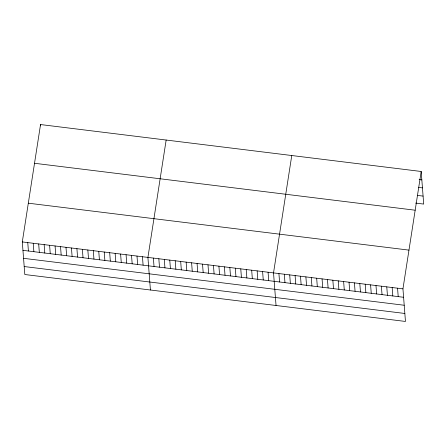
<?xml version="1.0" encoding="UTF-8"?>
<svg xmlns="http://www.w3.org/2000/svg" width="446" height="446" viewBox="0 0 446 446"><rect width="100%" height="100%" fill="white"/><g stroke="black" fill="none" stroke-linecap="round" stroke-linejoin="round"><path stroke-width="0.67" d="M421.191 171.481L402.95 288.857L405.459 321.449L24.809 274.519L22.3 241.922L40.541 124.551L421.191 171.481L423.7 204.078L415.611 203.081M166.157 140.038L147.916 257.409L150.425 290.006M291.768 155.526L273.532 272.896L276.041 305.493M419.145 179.576L421.838 179.905M418.409 187.381L422.451 187.883M417.696 195.437L423.087 196.101M34.52 163.281L415.17 210.217M28.321 203.192L408.971 250.122M22.3 241.922L402.95 288.857M22.947 250.345L403.602 297.281M23.56 258.323L404.215 305.254M24.195 266.541L404.845 313.471M397.559 288.188L398.206 296.612M392.168 287.525L392.815 295.949M386.777 286.862L387.423 295.285M381.38 286.198L382.032 294.622M375.989 285.529L376.636 293.953M370.598 284.866L371.245 293.29M365.202 284.202L365.854 292.626M359.81 283.533L360.457 291.957M354.419 282.87L355.066 291.294M349.028 282.207L349.675 290.63M343.632 281.543L344.284 289.967M338.241 280.874L338.888 289.298M332.85 280.211L333.497 288.634M327.459 279.547L328.105 287.971M322.062 278.884L322.714 287.308M316.671 278.215L317.318 286.639M311.28 277.551L311.927 285.975M305.884 276.888L306.536 285.312M300.493 276.225L301.139 284.648M295.101 275.556L295.748 283.979M289.71 274.892L290.357 283.316M284.314 274.229L284.966 282.652M278.923 273.565L279.57 281.989M268.068 272.227L268.715 280.651M262.605 271.553L263.257 279.976M257.147 270.878L257.794 279.302M251.683 270.204L252.33 278.627M246.225 269.529L246.872 277.953M240.762 268.86L241.409 277.284M235.298 268.185L235.945 276.609M229.841 267.511L230.487 275.935M224.377 266.836L225.024 275.26M218.914 266.162L219.566 274.585M213.456 265.493L214.102 273.916M207.992 264.818L208.639 273.242M202.529 264.144L203.181 272.567M197.071 263.469L197.717 271.893M191.607 262.8L192.254 271.224M186.144 262.125L186.796 270.549M180.686 261.451L181.332 269.875M175.222 260.776L175.869 269.2M169.759 260.102L170.411 268.525M164.301 259.433L164.948 267.856M158.837 258.758L159.484 267.182M153.379 258.083L154.026 266.507M142.452 256.734L143.099 265.158M136.994 256.065L137.641 264.489M131.531 255.391L132.178 263.815M126.067 254.716L126.72 263.14M120.61 254.042L121.256 262.465M115.146 253.373L115.793 261.796M109.683 252.698L110.335 261.122M104.225 252.023L104.871 260.447M98.761 251.349L99.408 259.773M93.298 250.674L93.95 259.098M87.84 250.005L88.486 258.429M82.376 249.331L83.023 257.755M76.913 248.656L77.565 257.08M71.455 247.982L72.101 256.405M65.991 247.307L66.638 255.731M60.533 246.638L61.18 255.062M55.07 245.963L55.717 254.387M40.541 124.551L40.642 125.844M49.606 245.289L50.253 253.713M44.148 244.614L44.795 253.038M38.685 243.945L39.332 252.369M33.221 243.271L33.874 251.695M27.763 242.596L28.41 251.02"/></g></svg>
